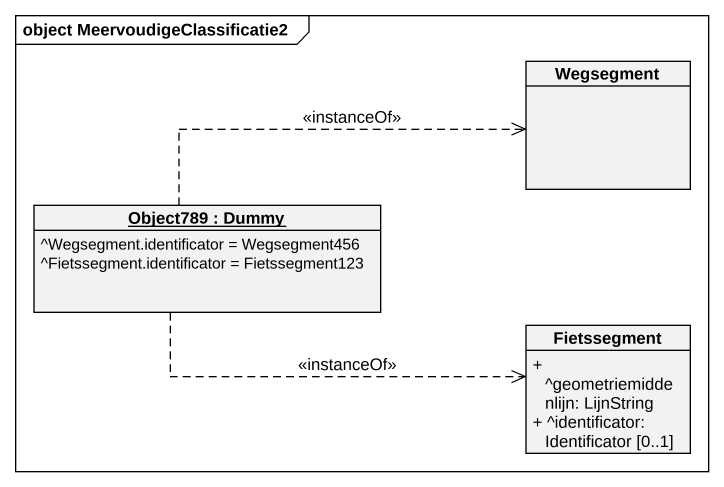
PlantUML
@startuml
mainframe object MeervoudigeClassificatie2
hide circle
hide empty members
skinparam classAttributeIconSize 0
class Wegsegment
object "Object789 : Dummy" as Object789 {
  ^Wegsegment.identificator = Wegsegment456
  ^Fietssegment.identificator = Fietssegment123
}
class Fietssegment {
  + ^geometriemiddenlijn: LijnString
  + ^identificator: Identificator [0..1]
}
Object789 .right.> Wegsegment : <<instanceOf>>
Object789 .right.> Fietssegment : <<instanceOf>>
@enduml
